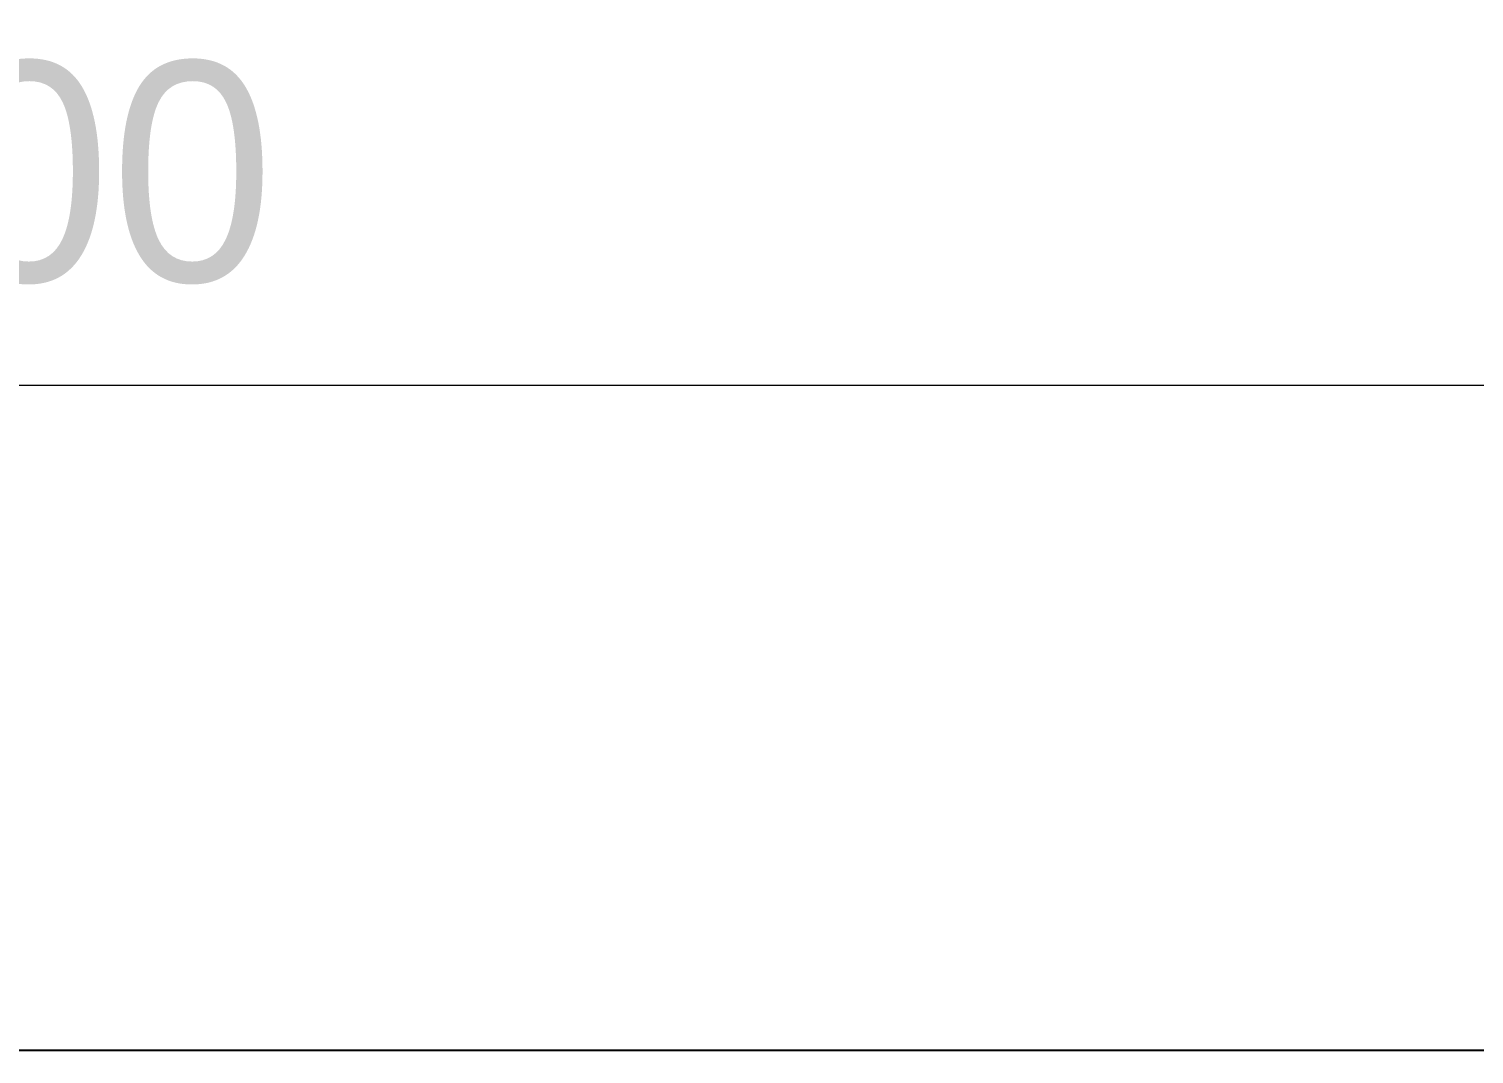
# Model space of a CAD drawing. Header units: millimetres. Extents: x 0 to 5930, y 0 to 4193.
# Drawn here: x 1861.4 to 2078.5, y 3575.4 to 3729.4 of the extents above; entities that cross this region are included whole.
import ezdxf

# ---------------------------------------------------------------- set-up
doc = ezdxf.new("R2010")
doc.units = ezdxf.units.MM
doc.dimstyles.new('Dim-33', dxfattribs={"dimtxt": 33, "dimasz": 12, "dimexe": 15, "dimexo": 25, "dimgap": 15, "dimtad": 1, "dimdec": 0, "dimtxsty": 'Standard', "dimblk": 'OBLIQUE', "dimcen": 10, "dimclrd": 5, "dimclre": 5, "dimclrt": 3, "dimazin": 3, "dimtfac": 1, "dimtdec": 0, "dimtmove": 0, "dimatfit": 3, "dimldrblk": 'OPEN30', "dimlwd": 9, "dimlwe": 9})

# ---------------------------------------------------------------- blocks, each defined once
blk = doc.blocks.new('*D1')
at = {"color": 5, "lineweight": 9, "ltscale": 3, "transparency": 16777216}
for p, q in [((1461.4303735904978, 3600.989720416317), (1461.4303735904978, 3690.8741688881382)), ((2261.4303735904978, 3600.989720416317), (2261.4303735904978, 3690.8741688881382)), ((1461.4303735904978, 3675.874168888149), (2261.4303735904978, 3675.874168888149))]:
    blk.add_line(p, q, dxfattribs=at)
at = {"color": 0, "linetype": 'ByBlock', "lineweight": -2}
for p, q in [((1467.4303735904978, 3681.874168888149), (1455.4303735904978, 3669.874168888149)), ((2255.4303735904978, 3669.874168888149), (2267.4303735904978, 3681.874168888149))]:
    blk.add_line(p, q, dxfattribs=at)
at = {"layer": 'Defpoints', "color": 0, "ltscale": 3, "transparency": 16777216}
for p in [(2261.4303735904978, 3675.874168888149), (1461.4303735904978, 3575.989720416317), (2261.4303735904978, 3575.989720416317)]:
    blk.add_point(p, dxfattribs=at)
at = {"color": 3, "ltscale": 3, "transparency": 16777216, "insert": (1861.4303735904978, 3707.7230774829586), "char_height": 33, "attachment_point": 5}
blk.add_mtext('800', dxfattribs=at)
blk = doc.blocks.new('_Oblique')
at = {"color": 0, "linetype": 'ByBlock', "lineweight": -2}
blk.add_line((-0.5, -0.5), (0.5, 0.5), dxfattribs=at)
blk = doc.blocks.new('_Open30')
at = {"color": 0, "linetype": 'ByBlock', "lineweight": -2}
for p, q in [((-1, 0.26794919), (0, 0)), ((0, 0), (-1, -0.26794919)), ((0, 0), (-1, 0))]:
    blk.add_line(p, q, dxfattribs=at)

msp = doc.modelspace()

# ---------------------------------------------------------------- linework, layer by layer
at = {"ltscale": 3}
msp.add_lwpolyline([(1461.4303735904978, 3575.989720416317), (2261.4303735904978, 3575.989720416317), (2261.4303735904978, 1975.9897204163099), (1461.4303735904978, 1975.9897204163099)], close=True, dxfattribs=at)

# ---------------------------------------------------------------- dimensions: what is measured, and where the dimension line sits
dim = msp.add_linear_dim(base=(2261.4303735904978, 3675.874168888149), p1=(1461.4303735904978, 3575.989720416317), p2=(2261.4303735904978, 3575.989720416317), dimstyle='Dim-33', dxfattribs=at)
dim.commit()
dim.dimension.update_dxf_attribs({"geometry": '*D1', "text_midpoint": (1861.4303735904978, 3707.7230774829586)})

doc.saveas('drawing.dxf')
